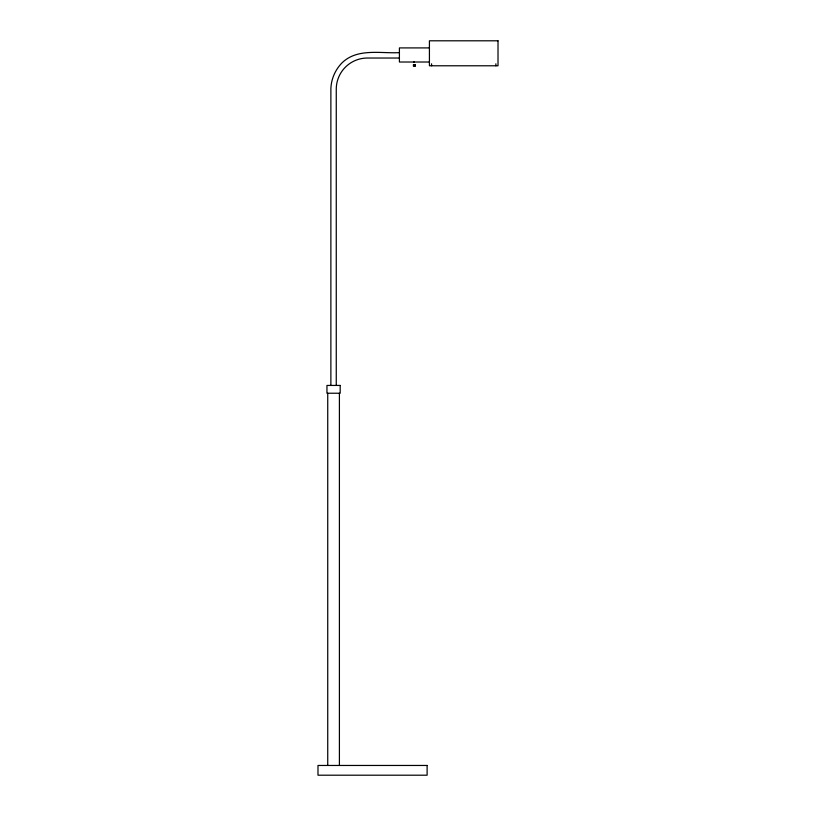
<?xml version="1.0" encoding="UTF-8"?>
<svg xmlns="http://www.w3.org/2000/svg" width="816" height="816" viewBox="0 0 816 816"><rect width="100%" height="100%" fill="white"/><g stroke="black" fill="none" stroke-linecap="round" stroke-linejoin="round"><path stroke-width="1.22" d="M429.42 62.016L413.559 62.016L414.191 61.945M413.987 65.045L413.375 64.954L414.191 64.913M414.14 65.076L415.446 64.954M415.446 65.005L414.844 65.045M413.488 64.933L414.14 64.892M429.42 47.909L399.412 47.909L399.412 62.016L414.416 62.016M399.412 52.642C380.144 53.611 356.796 47.858 341.557 63.322C335.029 70.268 331.153 79.315 330.878 88.862L330.878 385.438M399.412 58.028L367.445 58.028A31.181 31.181 0 0 0 336.263 89.209L336.263 385.438M414.191 65.056L413.488 65.025M495.873 63.801L495.873 65.78M431.562 63.801L431.562 65.78M339.405 393.23L339.405 765.459M327.736 393.23L327.736 765.459M413.375 65.892L415.487 65.923L413.375 65.892M498.015 40.8L429.42 40.8L429.42 65.78L498.015 65.78L498.015 40.8M340.19 385.438L326.951 385.438L326.951 393.23L340.19 393.23L340.19 385.438M427.115 765.459L317.985 765.459L317.985 775.2L427.115 775.2L427.115 765.459"/></g></svg>
